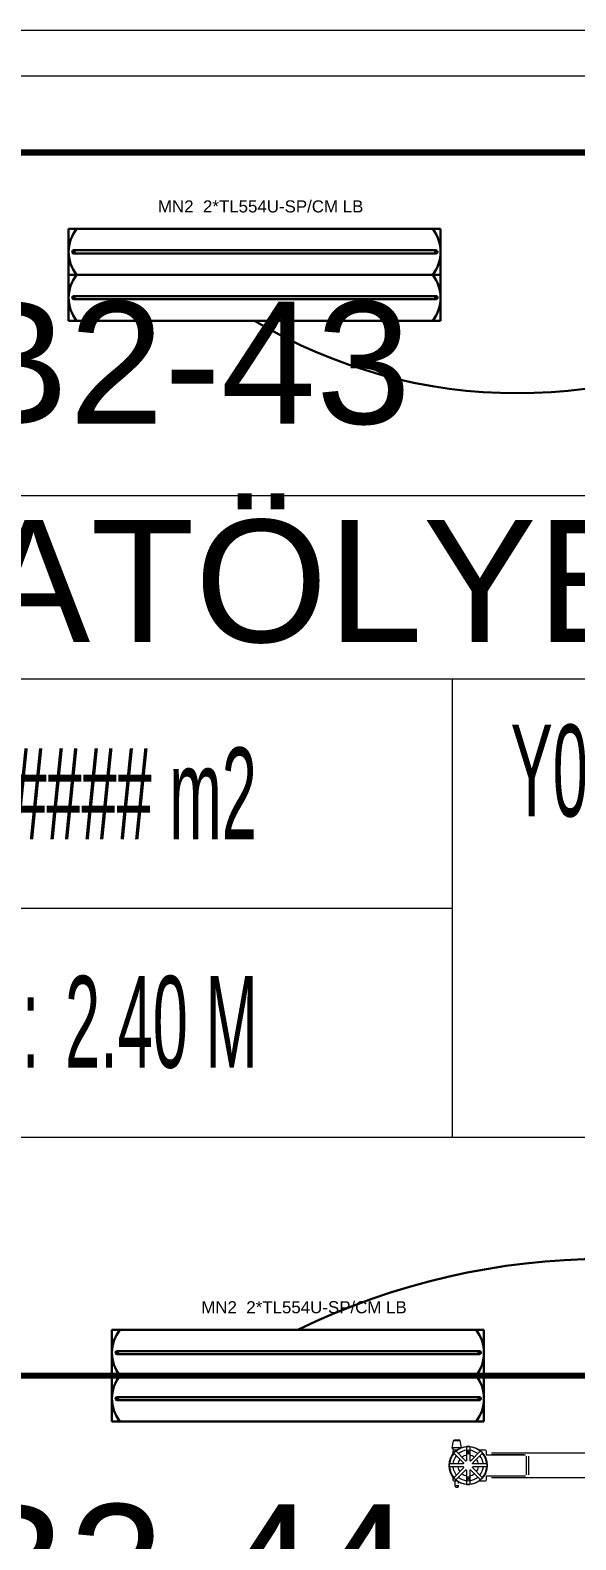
# Model space of a CAD drawing. Header units: metres. Extents: x -13316 to 152404, y -3899 to 30226.
# Drawn here: x 5092.5 to 5270.8, y 3906.3 to 4400 of the extents above; entities that cross this region are included whole.
import ezdxf
from ezdxf.enums import TextEntityAlignment as Align

# ---------------------------------------------------------------- set-up
doc = ezdxf.new("R2010")
doc.units = ezdxf.units.M
doc.header["$LTSCALE"] = 100
doc.header["$MEASUREMENT"] = 0
doc.linetypes.add('HIDDEN', pattern=[0.375, 0.25, -0.125])
doc.layers.get('0').update_dxf_attribs({"color": 9, "lineweight": 9})
for name, color, linetype, lineweight in [('00', 9, 'Continuous', 9), ('06D', 9, 'Continuous', 9), ('21_mahal200', 9, 'Continuous', 9), ('32-ekipman', 9, 'Continuous', 9), ('E-2x54 W SIVAÜSTÜ FLUORESAN YÜKSEK TAVAN ARMATÜRÜ', 7, 'Continuous', 30), ('E-KABLO', 7, 'Continuous', 30)]:
    doc.layers.add(name, color=color, linetype=linetype, lineweight=lineweight)
doc.styles.add('Arial', font='arial.ttf', dxfattribs={"height": 2.5})
doc.styles.add('MuuM_TEXT-STANDART', font='ARIALN.TTF')

# ---------------------------------------------------------------- blocks, each defined once
blk = doc.blocks.new('2x54 W SIVAÜSTÜ FLUORESAN YÜKSEK TAVAN ARMATÜRÜ')
at = {"layer": 'E-2x54 W SIVAÜSTÜ FLUORESAN YÜKSEK TAVAN ARMATÜRÜ', "color": 4}
for p, q in [((-60.8, 15), (-60.8, -15)), ((-60.8, 15), (60.8, 15)), ((60.8, 15), (60.8, 0)), ((-60, 0), (-15, 0)), ((15, 0), (60, 0)), ((60.8, 0), (60.8, -15)), ((-60.8, -15), (60.8, -15))]:
    blk.add_line(p, q, dxfattribs=at)
at = {"layer": 'E-2x54 W SIVAÜSTÜ FLUORESAN YÜKSEK TAVAN ARMATÜRÜ', "color": 7}
for p, q in [((-59.27, 8.01), (59.32, 8.01)), ((-59.16, 7.01), (59.44, 7)), ((-60.8, 0), (60.8, 0)), ((-59.27, -6.99), (59.32, -6.99)), ((-59.16, -7.99), (59.44, -8))]:
    blk.add_line(p, q, dxfattribs=at)
for centre in [(-59.23, 7.63), (-59.23, 7.33), (59.36, 7.63), (59.36, 7.33), (-59.23, -7.37), (-59.23, -7.67), (59.36, -7.37), (59.36, -7.67)]:
    blk.add_circle(centre, 0.11, dxfattribs=at)
for centre, radius, start, end in [((-48.66, 7.5), 12.14, 141.86, 218.14), ((48.66, 7.5), 12.14, 321.86, 38.14), ((-59.12, 7.51), 0.515, 106.8674, 266.7612), ((-59.32, 7.49), 0.519, 289.2244, 84.4042), ((59.47, 7.51), 0.515, 106.8674, 266.7612), ((59.27, 7.49), 0.519, 289.2244, 84.4042), ((-48.66, -7.5), 12.14, 141.86, 218.14), ((48.66, -7.5), 12.14, 321.86, 38.14), ((-59.12, -7.49), 0.515, 106.8674, 266.7612), ((-59.32, -7.51), 0.519, 289.2244, 84.4042), ((59.47, -7.49), 0.515, 106.8674, 266.7612), ((59.27, -7.51), 0.519, 289.2244, 84.4042)]:
    blk.add_arc(centre, radius, start, end, dxfattribs=at)
at = {"layer": 'E-2x54 W SIVAÜSTÜ FLUORESAN YÜKSEK TAVAN ARMATÜRÜ', "color": 7, "style": 'Arial'}
blk.add_text('MN2  2*TL554U-SP/CM LB', height=3.9508, dxfattribs=at).set_placement((-31.61, 20.4))
blk = doc.blocks.new('p-işyeri')
at = {"color": 0, "const_width": 2}
blk.add_lwpolyline([(200, 0), (200, 700), (-200, 700), (-200, 0)], close=True, dxfattribs=at)
blk = doc.blocks.new('A$C61080231')
for p, q in [((339.6, 360.71), (339.6, 359.76)), ((340.85, 361.01), (339.9, 361.01)), ((343.88, 357.44), (340.58, 360.73)), ((344.1, 357.53), (344.1, 362.19)), ((345.1, 357.53), (345.1, 362.19)), ((348.62, 360.74), (345.32, 357.44)), ((349.3, 361.01), (348.35, 361.01)), ((349.6, 360.56), (350.4, 361.21)), ((349.6, 359.76), (349.6, 360.71)), ((350.4, 358.34), (350.4, 361.21)), ((350.4, 361.21), (352.7, 360.81)), ((352.7, 358.61), (352.7, 360.81)), ((352.7, 360.81), (352.9, 360.71)), ((352.9, 358.71), (352.9, 360.71)), ((337.4, 360.07), (337.9, 360.21)), ((337.4, 359.34), (337.4, 360.07)), ((337.4, 359.34), (337.9, 359.21)), ((337.9, 359.21), (337.9, 360.21)), ((337.9, 360.21), (339.6, 360.21)), ((337.9, 359.21), (338.14, 359.21)), ((343.08, 356.51), (338.41, 356.51)), ((343.08, 355.51), (338.42, 355.51)), ((338.66, 359.21), (339.23, 359.21)), ((343.17, 356.73), (339.87, 360.03)), ((340, 356.13), (340.2, 356.24)), ((340, 355.89), (340, 356.13)), ((340.2, 355.78), (340, 355.89)), ((340.2, 356.24), (340.4, 356.12)), ((340.4, 355.89), (340.2, 355.78)), ((340.4, 356.12), (340.4, 355.89)), ((346.03, 356.73), (349.33, 360.03)), ((350.78, 356.51), (346.12, 356.51)), ((350.78, 355.51), (346.12, 355.51)), ((348.8, 356.12), (349, 356.24)), ((348.8, 355.89), (348.8, 356.12)), ((349, 355.78), (348.8, 355.89)), ((349, 356.24), (349.2, 356.12)), ((349.2, 355.89), (349, 355.78)), ((349.2, 356.12), (349.2, 355.89)), ((350.45, 358.22), (352.7, 358.61)), ((352.7, 358.61), (352.9, 358.71)), ((339.6, 352.26), (339.6, 350.31)), ((343.17, 355.29), (339.87, 351.99)), ((340.58, 351.28), (343.88, 354.58)), ((344.1, 349.83), (344.1, 354.49)), ((345.1, 349.83), (345.1, 354.49)), ((348.62, 351.28), (345.32, 354.58)), ((349.33, 351.99), (346.03, 355.29)), ((349.6, 350.31), (349.6, 352.26)), ((339.9, 350.01), (341.2, 350.01)), ((340.6, 297.71), (340.6, 348.4)), ((341.1, 337.76), (341.1, 348.4)), ((341.2, 350.01), (341.2, 337.29)), ((348, 337.29), (348, 350.01)), ((348, 350.01), (349.3, 350.01)), ((348.1, 337.76), (348.1, 348.4)), ((348.6, 297.71), (348.6, 348.4)), ((347.67, 337.02), (341.53, 337.02)), ((341.53, 336.15), (347.67, 336.15))]:
    blk.add_line(p, q)
for centre, radius in [((344.6, 356.01), 6.25), ((340.2, 356.01), 0.242), ((340.2, 356.01), 0.194), ((349, 356.01), 0.242), ((349, 356.01), 0.194)]:
    blk.add_circle(centre, radius)
for centre, radius, start, end in [((339.9, 360.71), 0.3, 90, 180), ((344.6, 356.01), 6.2, 130.3772, 139.6228), ((344.6, 356.01), 6.1, 94.7017, 130.2983), ((344.6, 356.01), 5, 95.7392, 129.2608), ((344.6, 356.01), 6.2, 85.3772, 94.6228), ((344.6, 356.01), 6.1, 49.7016, 85.2983), ((344.6, 356.01), 5, 50.7392, 84.2608), ((344.6, 356.01), 6.2, 40.3772, 49.6228), ((349.3, 360.71), 0.3, 0, 90), ((344.6, 356.01), 6.2, 175.3772, 184.6228), ((344.6, 356.01), 6.1, 139.7017, 175.2983), ((344.6, 356.01), 6.1, 184.7017, 220.2984), ((340.2, 356.01), 0.6, 123.5565, 236.4435), ((344.6, 356.01), 5, 140.7392, 174.2608), ((344.6, 356.01), 5, 185.7392, 219.2608), ((340.2, 356.01), 0.6, 303.5565, 56.4435), ((344.6, 356.01), 3.4, 143.4565, 171.5435), ((344.6, 356.01), 3.4, 188.4565, 216.5435), ((344.6, 356.01), 3.4, 98.4565, 126.5435), ((344.6, 356.01), 1.6, 153.21, 161.79), ((344.6, 356.01), 1.6, 198.21, 206.79), ((344.6, 356.01), 1.6, 108.21, 116.79), ((344.6, 356.01), 3.4, 53.4565, 81.5435), ((344.6, 356.01), 1.6, 63.21, 71.79), ((344.6, 356.01), 1.6, 18.2099, 26.79), ((344.6, 356.01), 1.6, 333.21, 341.7901), ((344.6, 356.01), 3.4, 8.4565, 36.5435), ((344.6, 356.01), 3.4, 323.4565, 351.5435), ((349, 356.01), 0.6, 123.5565, 236.4435), ((344.6, 356.01), 5, 5.7392, 39.2608), ((344.6, 356.01), 5, 320.7392, 354.2608), ((344.6, 356.01), 6.1, 4.7017, 40.2983), ((344.6, 356.01), 6.1, 319.7017, 355.2983), ((349, 356.01), 0.6, 303.5565, 56.4435), ((344.6, 356.01), 6.2, 355.3772, 4.6228), ((344.6, 356.01), 6.2, 220.3772, 229.6228), ((344.6, 356.01), 6.1, 229.7017, 265.2983), ((344.6, 356.01), 5, 230.7392, 264.2608), ((344.6, 356.01), 3.4, 233.4565, 261.5435), ((344.6, 356.01), 1.6, 243.21, 251.79), ((344.6, 356.01), 1.6, 288.21, 296.79), ((344.6, 356.01), 3.4, 278.4565, 306.5435), ((344.6, 356.01), 5, 275.7392, 309.2608), ((344.6, 356.01), 6.1, 274.7017, 310.2983), ((344.6, 356.01), 6.2, 310.3772, 319.6228), ((339.9, 350.31), 0.3, 180, 270), ((344.6, 356.01), 6.2, 265.3772, 274.6228), ((349.3, 350.31), 0.3, 270, 0)]:
    blk.add_arc(centre, radius, start, end)
blk = doc.blocks.new('0_roomno2')
blk.add_lwpolyline([(19.375, -10.5), (0, -10.5), (0, 0), (19.375, 0)], close=True)
for points in [[(0, -3), (19.375, -3)], [(8.125, -3), (8.125, -10.5)], [(11.875, -3), (11.875, -10.5)], [(15.625, -3), (15.625, -10.5)], [(0, -6.75), (8.125, -6.75)]]:
    blk.add_lwpolyline(points)
at = {"style": 'MuuM_TEXT-STANDART', "width": 0.6}
blk.add_text('H:', height=1.5, dxfattribs=at).set_placement((0.35, -8.608), align=Align.MIDDLE_LEFT)
at = {"style": 'Arial'}
blk.add_attdef('ODANO', (0, 1.17), '', height=2, dxfattribs=at)
blk.add_attdef('MEKANADI', text='', height=2, dxfattribs=at).set_placement((0.35, -3), align=Align.BOTTOM_LEFT)
at = {"style": 'MuuM_TEXT-STANDART', "width": 0.6}
for tag, p in [('YER01', (10, -4.5)), ('TAVAN01', (13.75, -4.5)), ('DUVAR01', (17.5, -4.5)), ('YER02', (10, -6.75)), ('TAVAN02', (13.75, -6.75)), ('DUVAR02', (17.5, -6.75)), ('YER03', (10, -9)), ('TAVAN03', (13.75, -9)), ('DUVAR03', (17.5, -9))]:
    blk.add_attdef(tag, text='', height=1.5, dxfattribs=at).set_placement(p, align=Align.MIDDLE_CENTER)
for tag, p in [('M2', (0.35, -4.875)), ('TEMIZTAVANYUKSEKLIGI', (1.8, -8.608))]:
    blk.add_attdef(tag, text='', height=1.5, dxfattribs=at).set_placement(p, align=Align.MIDDLE_LEFT)
blk = doc.blocks.new('2.bod.Mimari')
at = {"layer": '00'}
blk.add_lwpolyline([(4725, -4565), (4440, -4565), (4440, -4550), (5275, -4550), (5275, -4565), (4740, -4565), (4740, -4675), (4725, -4675), (4725, -4565)], close=True, dxfattribs=at)
at = {"layer": '06D', "color": 89, "linetype": 'HIDDEN', "true_color": 0x2e4d23, "rotation": 90}
for p in [(5440, -4790), (5440, -5190)]:
    blk.add_blockref('p-işyeri', p, dxfattribs=at)
at = {"layer": '21_mahal200'}
ref = blk.add_blockref('0_roomno2', (4747.86, -4702.13), dxfattribs=dict(at, xscale=20, yscale=20, zscale=20))
ref.add_attrib('ODANO', 'B2-43', (4747.86, -4678.73), dxfattribs={"layer": '0', "height": 40, "style": 'Arial'})
ref.add_attrib('MEKANADI', 'ATÖLYE ŞEFİ', dxfattribs={"layer": '0', "height": 40, "style": 'Arial'}).set_placement((4754.86, -4762.13), align=Align.BOTTOM_LEFT)
ref.add_attrib('M2', '##### m2', dxfattribs={"layer": '0', "height": 30, "style": 'MuuM_TEXT-STANDART', "width": 0.6}).set_placement((4754.86, -4799.63), align=Align.MIDDLE_LEFT)
ref.add_attrib('TEMIZTAVANYUKSEKLIGI', '2.40 M', dxfattribs={"layer": '0', "height": 30, "style": 'MuuM_TEXT-STANDART', "width": 0.6}).set_placement((4783.86, -4874.29), align=Align.MIDDLE_LEFT)
ref.add_attrib('YER01', 'Y02', dxfattribs={"layer": '0', "height": 30, "style": 'MuuM_TEXT-STANDART', "width": 0.6}).set_placement((4947.86, -4792.13), align=Align.MIDDLE_CENTER)
ref.add_attrib('TAVAN01', 'T05', dxfattribs={"layer": '0', "height": 30, "style": 'MuuM_TEXT-STANDART', "width": 0.6}).set_placement((5022.86, -4792.13), align=Align.MIDDLE_CENTER)
ref.add_attrib('DUVAR01', 'D02', dxfattribs={"layer": '0', "height": 30, "style": 'MuuM_TEXT-STANDART', "width": 0.6}).set_placement((5097.86, -4792.13), align=Align.MIDDLE_CENTER)
ref.add_attrib('TAVAN02', 'T09', dxfattribs={"layer": '0', "height": 30, "style": 'MuuM_TEXT-STANDART', "width": 0.6}).set_placement((5022.86, -4837.13), align=Align.MIDDLE_CENTER)
ref.add_attrib('DUVAR02', 'D07', dxfattribs={"layer": '0', "height": 30, "style": 'MuuM_TEXT-STANDART', "width": 0.6}).set_placement((5097.86, -4837.13), align=Align.MIDDLE_CENTER)
ref = blk.add_blockref('0_roomno2', (4747.86, -5095.44), dxfattribs=dict(at, xscale=20, yscale=20, zscale=20))
ref.add_attrib('ODANO', 'B2-44', (4747.86, -5072.04), dxfattribs={"layer": '0', "height": 40, "style": 'Arial'})
ref.add_attrib('MEKANADI', 'DİZPOZİSYON', dxfattribs={"layer": '0', "height": 40, "style": 'Arial', "width": 0.9}).set_placement((4754.86, -5155.44), align=Align.BOTTOM_LEFT)
ref.add_attrib('M2', '##### m2', dxfattribs={"layer": '0', "height": 30, "style": 'MuuM_TEXT-STANDART', "width": 0.6}).set_placement((4754.86, -5192.94), align=Align.MIDDLE_LEFT)
ref.add_attrib('TEMIZTAVANYUKSEKLIGI', '2.40 M', dxfattribs={"layer": '0', "height": 30, "style": 'MuuM_TEXT-STANDART', "width": 0.6}).set_placement((4783.86, -5267.6), align=Align.MIDDLE_LEFT)
ref.add_attrib('YER01', 'Y02', dxfattribs={"layer": '0', "height": 30, "style": 'MuuM_TEXT-STANDART', "width": 0.6}).set_placement((4947.86, -5185.44), align=Align.MIDDLE_CENTER)
ref.add_attrib('TAVAN01', 'T05', dxfattribs={"layer": '0', "height": 30, "style": 'MuuM_TEXT-STANDART', "width": 0.6}).set_placement((5022.86, -5185.44), align=Align.MIDDLE_CENTER)
ref.add_attrib('DUVAR01', 'D02', dxfattribs={"layer": '0', "height": 30, "style": 'MuuM_TEXT-STANDART', "width": 0.6}).set_placement((5097.86, -5185.44), align=Align.MIDDLE_CENTER)
ref.add_attrib('TAVAN02', 'T09', dxfattribs={"layer": '0', "height": 30, "style": 'MuuM_TEXT-STANDART', "width": 0.6}).set_placement((5022.86, -5230.44), align=Align.MIDDLE_CENTER)
ref.add_attrib('DUVAR02', 'D07', dxfattribs={"layer": '0', "height": 30, "style": 'MuuM_TEXT-STANDART', "width": 0.6}).set_placement((5097.86, -5230.44), align=Align.MIDDLE_CENTER)
at = {"layer": '32-ekipman', "ltscale": 2, "rotation": 90}
blk.add_blockref('A$C61080231', (5271.63, -5363.97), dxfattribs=at)

msp = doc.modelspace()

# ---------------------------------------------------------------- linework, layer by layer
at = {"layer": 'E-KABLO', "color": 6}
for centre, radius, start, end in [((5251.67, 4448.34), 167.08, 239.087, 300.913), ((5280, 3770.41), 227.72, 63.9511, 116.0489)]:
    msp.add_arc(centre, radius, start, end, dxfattribs=at)

# ---------------------------------------------------------------- block references
msp.add_blockref('2.bod.Mimari', (320, 8950))
at = {"layer": 'E-2x54 W SIVAÜSTÜ FLUORESAN YÜKSEK TAVAN ARMATÜRÜ', "color": 6}
for p in [(5165.83, 4320), (5180, 3960)]:
    msp.add_blockref('2x54 W SIVAÜSTÜ FLUORESAN YÜKSEK TAVAN ARMATÜRÜ', p, dxfattribs=at)

doc.saveas('drawing.dxf')
